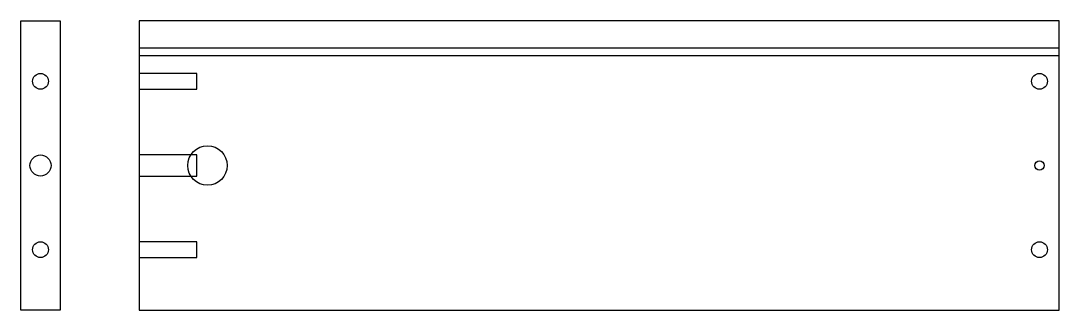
# Model space of a CAD drawing. Extents: x -45 to 350, y 0 to 110.
import ezdxf

# ---------------------------------------------------------------- set-up
doc = ezdxf.new("R2010")
doc.units = 0
for name, color, linetype in [('FACE1', 7, 'CONTINUOUS'), ('LAMA7K50', 7, 'CONTINUOUS'), ('LATOA', 7, 'CONTINUOUS'), ('LATOE10K50', 7, 'CONTINUOUS'), ('PANEL15K00', 7, 'CONTINUOUS'), ('VERTICA12K00', 7, 'CONTINUOUS'), ('VERTICA6K50', 7, 'CONTINUOUS')]:
    doc.layers.add(name, color=color, linetype=linetype)

msp = doc.modelspace()

# ---------------------------------------------------------------- linework, layer by layer
at = {"layer": 'FACE1', "color": 0}
msp.add_lwpolyline([(-30, 0), (-45, 0), (-45, 110), (-30, 110)], close=True, dxfattribs=at)
for centre, radius in [((-37.5, 87), 3), ((-37.5, 55), 4), ((-37.5, 23), 3)]:
    msp.add_circle(centre, radius, dxfattribs=at)
at = {"layer": 'LAMA7K50', "color": 0}
for p, q in [((0, 99.75), (350, 99.75)), ((0, 96.75), (350, 96.75))]:
    msp.add_line(p, q, dxfattribs=at)
at = {"layer": 'LATOA', "color": 0}
for points in [[(0, 84), (22, 84), (22, 90), (0, 90)], [(0, 51), (22, 51), (22, 59), (0, 59)], [(0, 20), (22, 20), (22, 26), (0, 26)]]:
    msp.add_lwpolyline(points, close=True, dxfattribs=at)
at = {"layer": 'LATOE10K50', "color": 0}
msp.add_circle((342.5, 55), 1.75, dxfattribs=at)
at = {"layer": 'PANEL15K00', "color": 0}
msp.add_lwpolyline([(0, 0), (350, 0), (350, 110), (0, 110)], close=True, dxfattribs=at)
at = {"layer": 'VERTICA12K00', "color": 0}
for centre, radius in [((342.5, 87), 3), ((26, 55), 7.5), ((342.5, 23), 3)]:
    msp.add_circle(centre, radius, dxfattribs=at)
at = {"layer": 'VERTICA6K50', "color": 0}
msp.add_circle((342.5, 55), 1.75, dxfattribs=at)

doc.saveas('drawing.dxf')
